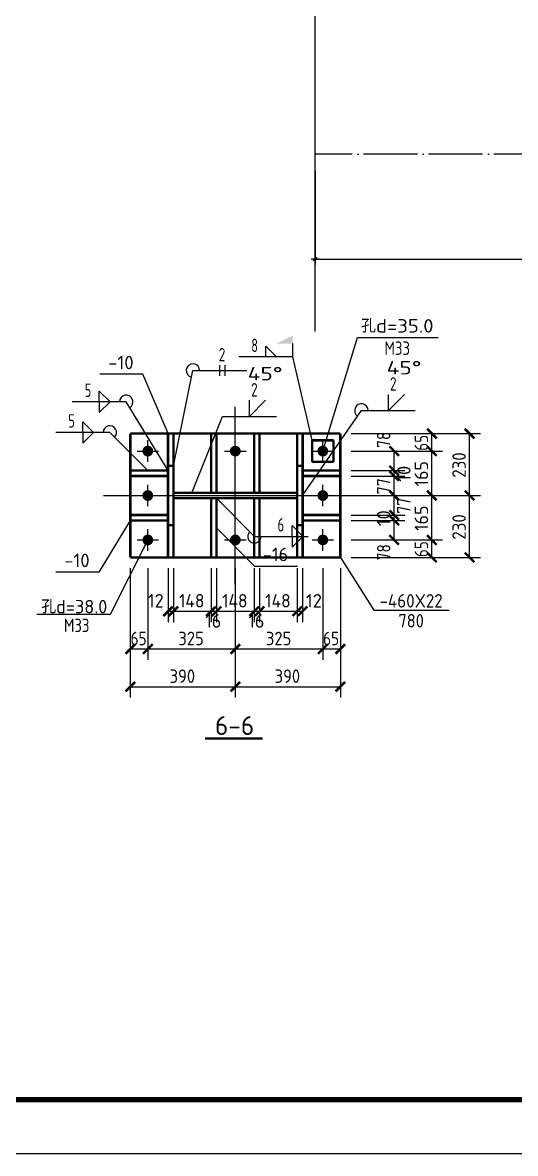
# Model space of a CAD drawing. Extents: x 14207793 to 14719554, y -1675802 to -1228715.
# Drawn here: x 14482255 to 14491405, y -1362692 to -1341692 of the extents above; entities that cross this region are included whole.
import ezdxf
from ezdxf.enums import TextEntityAlignment as Align

# ---------------------------------------------------------------- set-up
doc = ezdxf.new("R2010")
doc.units = 0
doc.header["$LTSCALE"] = 500
doc.header["$MEASUREMENT"] = 0
doc.linetypes.add('DOTE', pattern=[2.42, 2, -0.2, 0.02, -0.2])
doc.layers.get('0').update_dxf_attribs({"linetype": 'CONTINUOUS'})
doc.layers.get('DEFPOINTS').update_dxf_attribs({"color": 140, "linetype": 'CONTINUOUS'})
for name, color, linetype in [('10', 1, 'CONTINUOUS'), ('20', 2, 'CONTINUOUS'), ('AXIS', 3, 'CONTINUOUS'), ('DOTE', 8, 'DOTE'), ('PUB_TITLE', 4, 'CONTINUOUS'), ('尺寸标注', 253, 'CONTINUOUS'), ('焊缝标注', 253, 'CONTINUOUS'), ('编号标注', 253, 'CONTINUOUS'), ('螺栓孔标注', 7, 'CONTINUOUS'), ('钢板标注', 253, 'CONTINUOUS')]:
    doc.layers.add(name, color=color, linetype=linetype)
doc.styles.add('DIM_FONT', font='SIMPLEX.shx', dxfattribs={"width": 0.6})
doc.styles.get("Standard").update_dxf_attribs({"font": 'SYSZ.shx', "width": 0.75, "bigfont": 'SYFS.shx'})
doc.dimstyles.new('DIMN$0', dxfattribs={"dimtxt": 250, "dimasz": 0.8, "dimexe": 250, "dimexo": 300, "dimgap": 150, "dimtad": 1, "dimdec": 0, "dimzin": 0, "dimdsep": 46, "dimtxsty": 'DIM_FONT', "dimblk": '_DIMX', "dimcen": 0.09, "dimclrt": 7, "dimadec": 0, "dimazin": 0, "dimtfac": 1, "dimtdec": 0, "dimtix": 1, "dimtmove": 2, "dimatfit": 3, "dimldrblk": '_DIMX', "dimfxl": 0, "dimtolj": 1, "dimtzin": 0, "dimarcsym": 0})

# ---------------------------------------------------------------- blocks, each defined once
blk = doc.blocks.new('_DIMX')
blk.add_line((-150, 0), (150, 0))
at = {"const_width": 50}
blk.add_lwpolyline([(-70, -70), (70, 70)], dxfattribs=at)
blk = doc.blocks.new('*D1165')
at = {"layer": 'AXIS', "color": 3, "lineweight": -2}
for p, q in [((14487686, -1344439), (14487686, -1346184)), ((14520775, -1344439), (14520775, -1346184)), ((14487686, -1346084), (14520775, -1346084))]:
    blk.add_line(p, q, dxfattribs=at)
at = {"layer": 'DEFPOINTS', "color": 0}
for p in [(14487686, -1344139), (14520775, -1344139), (14520775, -1346084)]:
    blk.add_point(p, dxfattribs=at)
at = {"layer": 'AXIS', "color": 3, "lineweight": -2, "xscale": 0.5, "yscale": 0.5, "zscale": 0.5, "rotation": 180}
blk.add_blockref('_DIMX', (14487686, -1346084), dxfattribs=at)
at = {"layer": 'AXIS', "color": 3, "lineweight": -2, "xscale": 0.5, "yscale": 0.5, "zscale": 0.5}
blk.add_blockref('_DIMX', (14520775, -1346084), dxfattribs=at)
at = {"layer": 'AXIS', "color": 7, "insert": (14504230, -1345784), "char_height": 300, "attachment_point": 5, "style": 'DIM_FONT'}
blk.add_mtext('\\A1;2400', dxfattribs=at)

msp = doc.modelspace()

# ---------------------------------------------------------------- linework, layer by layer
at = {"layer": '10'}
for p, q in [((14486205, -1352125), (14486205, -1348825)), ((14484580, -1349850), (14484580, -1349450)), ((14486205, -1349850), (14486205, -1349450)), ((14487830, -1349850), (14487830, -1349450)), ((14484380, -1349650), (14484780, -1349650)), ((14486005, -1349650), (14486405, -1349650)), ((14487630, -1349650), (14488030, -1349650)), ((14484580, -1350675), (14484580, -1350275)), ((14487830, -1350675), (14487830, -1350275)), ((14483755, -1350475), (14488655, -1350475)), ((14484380, -1350475), (14484780, -1350475)), ((14487630, -1350475), (14488030, -1350475)), ((14484580, -1351500), (14484580, -1351100)), ((14486205, -1351500), (14486205, -1351100)), ((14487830, -1351500), (14487830, -1351100)), ((14484380, -1351300), (14484780, -1351300)), ((14486005, -1351300), (14486405, -1351300)), ((14487630, -1351300), (14488030, -1351300))]:
    msp.add_line(p, q, dxfattribs=at)
at = {"layer": '10', "const_width": 100}
for points in [[(14484630, -1349650, 1), (14484530, -1349650, 1), (14484630, -1349650, 1)], [(14486255, -1349650, 1), (14486155, -1349650, 1), (14486255, -1349650, 1)], [(14487880, -1349650, 1), (14487780, -1349650, 1), (14487880, -1349650, 1)], [(14484630, -1350475, 1), (14484530, -1350475, 1), (14484630, -1350475, 1)], [(14487880, -1350475, 1), (14487780, -1350475, 1), (14487880, -1350475, 1)], [(14484630, -1351300, 1), (14484530, -1351300, 1), (14484630, -1351300, 1)], [(14486255, -1351300, 1), (14486155, -1351300, 1), (14486255, -1351300, 1)], [(14487880, -1351300, 1), (14487780, -1351300, 1), (14487880, -1351300, 1)]]:
    msp.add_lwpolyline(points, format="xyb", dxfattribs=at)
at = {"layer": '10', "color": 3, "const_width": 45}
for points in [[(14484955, -1349925), (14484955, -1351025)], [(14485055, -1349925), (14484955, -1349925)], [(14485055, -1351025), (14485055, -1349925)], [(14487355, -1349925), (14487355, -1351025)], [(14487455, -1349925), (14487355, -1349925)], [(14487455, -1351025), (14487455, -1349925)], [(14485055, -1350425), (14487355, -1350425)], [(14485055, -1350525), (14487355, -1350525)], [(14484955, -1351025), (14485055, -1351025)], [(14487355, -1351025), (14487455, -1351025)]]:
    msp.add_lwpolyline(points, dxfattribs=at)
at = {"layer": '10', "const_width": 45}
msp.add_lwpolyline([(14485640, -1354987.5), (14486715, -1354987.5)], dxfattribs=at)
at = {"layer": '20', "const_width": 45}
for points in [[(14484255, -1349325), (14484255, -1351625)], [(14488155, -1349325), (14484255, -1349325)], [(14484955, -1349325), (14484955, -1349925)], [(14485055, -1349325), (14484955, -1349325)], [(14485055, -1349925), (14485055, -1349325)], [(14485755, -1349325), (14485755, -1350425)], [(14485855, -1349325), (14485755, -1349325)], [(14485855, -1350425), (14485855, -1349325)], [(14486555, -1349325), (14486555, -1350425)], [(14486655, -1349325), (14486555, -1349325)], [(14486655, -1350425), (14486655, -1349325)], [(14487355, -1349325), (14487355, -1349925)], [(14487455, -1349325), (14487355, -1349325)], [(14487455, -1349925), (14487455, -1349325)], [(14487630, -1349450), (14487630, -1349850)], [(14488030, -1349450), (14487630, -1349450)], [(14488030, -1349850), (14488030, -1349450)], [(14488155, -1351625), (14488155, -1349325)], [(14487630, -1349850), (14488030, -1349850)], [(14484255, -1350012.5), (14484255, -1350112.5)], [(14484955, -1350012.5), (14484255, -1350012.5)], [(14484955, -1349925), (14485055, -1349925)], [(14484955, -1350112.5), (14484955, -1350012.5)], [(14487355, -1349925), (14487455, -1349925)], [(14487455, -1350012.5), (14487455, -1350112.5)], [(14488155, -1350012.5), (14487455, -1350012.5)], [(14488155, -1350112.5), (14488155, -1350012.5)], [(14484255, -1350112.5), (14484955, -1350112.5)], [(14487455, -1350112.5), (14488155, -1350112.5)], [(14485755, -1350425), (14485855, -1350425)], [(14485755, -1350525), (14485755, -1351625)], [(14485855, -1350525), (14485755, -1350525)], [(14485855, -1351625), (14485855, -1350525)], [(14486555, -1350425), (14486655, -1350425)], [(14486555, -1350525), (14486555, -1351625)], [(14486655, -1350525), (14486555, -1350525)], [(14486655, -1351625), (14486655, -1350525)], [(14484255, -1350837.5), (14484255, -1350937.5)], [(14484955, -1350837.5), (14484255, -1350837.5)], [(14484255, -1350937.5), (14484955, -1350937.5)], [(14484955, -1350937.5), (14484955, -1350837.5)], [(14487455, -1350837.5), (14487455, -1350937.5)], [(14488155, -1350837.5), (14487455, -1350837.5)], [(14487455, -1350937.5), (14488155, -1350937.5)], [(14488155, -1350937.5), (14488155, -1350837.5)], [(14484955, -1351025), (14484955, -1351625)], [(14485055, -1351025), (14484955, -1351025)], [(14485055, -1351625), (14485055, -1351025)], [(14487355, -1351025), (14487355, -1351625)], [(14487455, -1351025), (14487355, -1351025)], [(14487455, -1351625), (14487455, -1351025)], [(14484255, -1351625), (14488155, -1351625)], [(14484955, -1351625), (14485055, -1351625)], [(14485755, -1351625), (14485855, -1351625)], [(14486555, -1351625), (14486655, -1351625)], [(14487355, -1351625), (14487455, -1351625)]]:
    msp.add_lwpolyline(points, dxfattribs=at)
at = {"layer": 'AXIS'}
msp.add_lwpolyline([(14487685.83, -1347427.5), (14487685.83, -1335697.35), (14487565.81, -1335662.56), (14487805.85, -1335602.4), (14487685.83, -1335572.48), (14487685.83, -1322343.77)], dxfattribs=at)
at = {"layer": 'DOTE'}
msp.add_line((14522255, -1344138.68), (14487685.83, -1344138.68), dxfattribs=at)
at = {"layer": 'PUB_TITLE'}
msp.add_lwpolyline([(14479442.5, -1362692.5), (14538842.5, -1362692.5), (14538842.5, -1320692.5), (14479442.5, -1320692.5)], close=True, dxfattribs=at)
at = {"layer": 'PUB_TITLE', "const_width": 100}
msp.add_lwpolyline([(14481942.5, -1361692.5), (14537842.5, -1361692.5), (14537842.5, -1321692.5), (14481942.5, -1321692.5)], close=True, dxfattribs=at)
at = {"layer": '尺寸标注'}
for p, q in [((14488355, -1349325), (14490755, -1349325)), ((14488355, -1349325), (14490055, -1349325)), ((14489855, -1349650), (14489855, -1349325)), ((14490555, -1350475), (14490555, -1349325)), ((14488355, -1349650), (14490055, -1349650)), ((14488355, -1349650), (14490055, -1349650)), ((14488355, -1349650), (14489355, -1349650)), ((14489155, -1350012.5), (14489155, -1349650)), ((14489855, -1350475), (14489855, -1349650)), ((14488355, -1350012.5), (14489355, -1350012.5)), ((14488355, -1350012.5), (14489355, -1350012.5)), ((14489155, -1350112.5), (14489155, -1350012.5)), ((14488355, -1350112.5), (14489355, -1350112.5)), ((14488355, -1350112.5), (14489355, -1350112.5)), ((14489155, -1350475), (14489155, -1350112.5)), ((14488355, -1350475), (14490755, -1350475)), ((14488355, -1350475), (14490755, -1350475)), ((14488355, -1350475), (14490055, -1350475)), ((14488355, -1350475), (14490055, -1350475)), ((14488355, -1350475), (14489355, -1350475)), ((14488355, -1350475), (14489355, -1350475)), ((14489155, -1350837.5), (14489155, -1350475)), ((14489855, -1351300), (14489855, -1350475)), ((14490555, -1351625), (14490555, -1350475)), ((14488355, -1350837.5), (14489355, -1350837.5)), ((14488355, -1350837.5), (14489355, -1350837.5)), ((14489155, -1350937.5), (14489155, -1350837.5)), ((14488355, -1350937.5), (14489355, -1350937.5)), ((14488355, -1350937.5), (14489355, -1350937.5)), ((14489155, -1351300), (14489155, -1350937.5)), ((14488355, -1351300), (14490055, -1351300)), ((14488355, -1351300), (14490055, -1351300)), ((14488355, -1351300), (14489355, -1351300)), ((14489855, -1351625), (14489855, -1351300)), ((14488355, -1351625), (14490755, -1351625)), ((14488355, -1351625), (14490055, -1351625)), ((14484255, -1351825), (14484255, -1354225)), ((14484255, -1351825), (14484255, -1353525)), ((14484580, -1351825), (14484580, -1353525)), ((14484580, -1351825), (14484580, -1353525)), ((14484955, -1351825), (14484955, -1352825)), ((14485055, -1351825), (14485055, -1352825)), ((14485055, -1351825), (14485055, -1352825)), ((14485755, -1351825), (14485755, -1352825)), ((14485755, -1351825), (14485755, -1352825)), ((14485855, -1351825), (14485855, -1352825)), ((14485855, -1351825), (14485855, -1352825)), ((14486205, -1351825), (14486205, -1354225)), ((14486205, -1351825), (14486205, -1354225)), ((14486205, -1351825), (14486205, -1353525)), ((14486205, -1351825), (14486205, -1353525)), ((14486555, -1351825), (14486555, -1352825)), ((14486555, -1351825), (14486555, -1352825)), ((14486655, -1351825), (14486655, -1352825)), ((14486655, -1351825), (14486655, -1352825)), ((14487355, -1351825), (14487355, -1352825)), ((14487355, -1351825), (14487355, -1352825)), ((14487455, -1351825), (14487455, -1352825)), ((14487830, -1351825), (14487830, -1353525)), ((14487830, -1351825), (14487830, -1353525)), ((14488155, -1351825), (14488155, -1354225)), ((14488155, -1351825), (14488155, -1353525)), ((14484955, -1352625), (14485055, -1352625)), ((14485055, -1352625), (14485755, -1352625)), ((14485755, -1352625), (14485855, -1352625)), ((14485855, -1352625), (14486555, -1352625)), ((14486555, -1352625), (14486655, -1352625)), ((14486655, -1352625), (14487355, -1352625)), ((14487355, -1352625), (14487455, -1352625)), ((14484255, -1353325), (14484580, -1353325)), ((14484580, -1353325), (14486205, -1353325)), ((14486205, -1353325), (14487830, -1353325)), ((14487830, -1353325), (14488155, -1353325)), ((14484255, -1354025), (14486205, -1354025)), ((14486205, -1354025), (14488155, -1354025))]:
    msp.add_line(p, q, dxfattribs=at)
at = {"layer": '尺寸标注', "const_width": 45}
for points in [[(14489766.61, -1349236.61), (14489943.39, -1349413.39)], [(14490466.61, -1349236.61), (14490643.39, -1349413.39)], [(14489066.61, -1349561.61), (14489243.39, -1349738.39)], [(14489766.61, -1349561.61), (14489943.39, -1349738.39)], [(14489766.61, -1349561.61), (14489943.39, -1349738.39)], [(14489066.61, -1349924.11), (14489243.39, -1350100.89)], [(14489066.61, -1349924.11), (14489243.39, -1350100.89)], [(14489066.61, -1350024.11), (14489243.39, -1350200.89)], [(14489066.61, -1350024.11), (14489243.39, -1350200.89)], [(14489066.61, -1350386.61), (14489243.39, -1350563.39)], [(14489066.61, -1350386.61), (14489243.39, -1350563.39)], [(14489766.61, -1350386.61), (14489943.39, -1350563.39)], [(14489766.61, -1350386.61), (14489943.39, -1350563.39)], [(14490466.61, -1350386.61), (14490643.39, -1350563.39)], [(14490466.61, -1350386.61), (14490643.39, -1350563.39)], [(14489066.61, -1350749.11), (14489243.39, -1350925.89)], [(14489066.61, -1350749.11), (14489243.39, -1350925.89)], [(14489066.61, -1350849.11), (14489243.39, -1351025.89)], [(14489066.61, -1350849.11), (14489243.39, -1351025.89)], [(14489066.61, -1351211.61), (14489243.39, -1351388.39)], [(14489766.61, -1351211.61), (14489943.39, -1351388.39)], [(14489766.61, -1351211.61), (14489943.39, -1351388.39)], [(14489766.61, -1351536.61), (14489943.39, -1351713.39)], [(14490466.61, -1351536.61), (14490643.39, -1351713.39)], [(14484866.61, -1352713.39), (14485043.39, -1352536.61)], [(14484966.61, -1352713.39), (14485143.39, -1352536.61)], [(14484966.61, -1352713.39), (14485143.39, -1352536.61)], [(14485666.61, -1352713.39), (14485843.39, -1352536.61)], [(14485666.61, -1352713.39), (14485843.39, -1352536.61)], [(14485766.61, -1352713.39), (14485943.39, -1352536.61)], [(14485766.61, -1352713.39), (14485943.39, -1352536.61)], [(14486466.61, -1352713.39), (14486643.39, -1352536.61)], [(14486466.61, -1352713.39), (14486643.39, -1352536.61)], [(14486566.61, -1352713.39), (14486743.39, -1352536.61)], [(14486566.61, -1352713.39), (14486743.39, -1352536.61)], [(14487266.61, -1352713.39), (14487443.39, -1352536.61)], [(14487266.61, -1352713.39), (14487443.39, -1352536.61)], [(14487366.61, -1352713.39), (14487543.39, -1352536.61)], [(14484166.61, -1353413.39), (14484343.39, -1353236.61)], [(14484491.61, -1353413.39), (14484668.39, -1353236.61)], [(14484491.61, -1353413.39), (14484668.39, -1353236.61)], [(14486116.61, -1353413.39), (14486293.39, -1353236.61)], [(14486116.61, -1353413.39), (14486293.39, -1353236.61)], [(14487741.61, -1353413.39), (14487918.39, -1353236.61)], [(14487741.61, -1353413.39), (14487918.39, -1353236.61)], [(14488066.61, -1353413.39), (14488243.39, -1353236.61)], [(14484166.61, -1354113.39), (14484343.39, -1353936.61)], [(14486116.61, -1354113.39), (14486293.39, -1353936.61)], [(14486116.61, -1354113.39), (14486293.39, -1353936.61)], [(14488066.61, -1354113.39), (14488243.39, -1353936.61)]]:
    msp.add_lwpolyline(points, dxfattribs=at)
at = {"layer": '焊缝标注'}
for p, q in [((14486771.98, -1347902.17), (14486771.98, -1347702.17)), ((14486971.98, -1347902.17), (14486771.98, -1347702.17)), ((14487271.98, -1347902.17), (14487271.98, -1347652.17)), ((14487271.98, -1347902.17), (14486271.98, -1347902.17)), ((14487630, -1349450), (14487271.98, -1347902.17)), ((14485055, -1349925), (14485417.08, -1348154.13)), ((14485417.08, -1348154.13), (14486417.08, -1348154.13)), ((14485917.08, -1348254.13), (14485917.08, -1348054.13)), ((14486017.08, -1348254.13), (14486017.08, -1348054.13)), ((14483678.31, -1348735.43), (14483678.31, -1348535.43)), ((14483878.31, -1348735.43), (14483678.31, -1348535.43)), ((14489046.67, -1348896.21), (14489346.67, -1348596.21)), ((14489046.67, -1348896.21), (14489046.67, -1348596.21)), ((14484178.31, -1348735.43), (14483178.31, -1348735.43)), ((14483678.31, -1348735.43), (14483678.31, -1348935.43)), ((14483878.31, -1348735.43), (14483678.31, -1348935.43)), ((14484955, -1350012.5), (14484178.31, -1348735.43)), ((14486467.26, -1349006.24), (14486767.26, -1348706.24)), ((14486467.26, -1349006.24), (14486467.26, -1348706.24)), ((14485400, -1350425), (14485967.26, -1349006.24)), ((14485967.26, -1349006.24), (14486967.26, -1349006.24)), ((14487455, -1350475), (14488546.67, -1348896.21)), ((14488546.67, -1348896.21), (14489546.67, -1348896.21)), ((14483373.74, -1349304.55), (14483373.74, -1349104.55)), ((14483573.74, -1349304.55), (14483373.74, -1349104.55)), ((14483873.74, -1349304.55), (14482873.74, -1349304.55)), ((14483373.74, -1349304.55), (14483373.74, -1349504.55)), ((14483573.74, -1349304.55), (14483373.74, -1349504.55)), ((14484580, -1350012.5), (14483873.74, -1349304.55)), ((14485855, -1350525), (14486560.13, -1351234.07)), ((14487260.13, -1351234.07), (14487260.13, -1351034.07)), ((14487260.13, -1351034.07), (14487460.13, -1351234.07)), ((14486560.13, -1351234.07), (14487560.13, -1351234.07)), ((14487260.13, -1351234.07), (14487260.13, -1351434.07)), ((14487260.13, -1351434.07), (14487460.13, -1351234.07))]:
    msp.add_line(p, q, dxfattribs=at)
for centre, start, end in [((14485417.08, -1348154.13), 0, 258.44419), ((14484178.31, -1348735.43), 301.307249, 180.000005), ((14488546.67, -1348896.21), 0, 235.337851), ((14483873.74, -1349304.55), 314.931548, 180.000005), ((14486560.13, -1351234.07), 134.840326, 0)]:
    msp.add_arc(centre, 125, start, end, dxfattribs=at)
for points in [[(14487271.98, -1347652.17), (14486971.98, -1347652.17), (14487271.98, -1347502.17)], [(14487630, -1349450), (14487622.08, -1349349.19), (14487592.85, -1349355.95)], [(14485055, -1349925), (14485089.73, -1349830.03), (14485060.34, -1349824.02)], [(14484580, -1350012.5), (14484519.99, -1349931.11), (14484498.75, -1349952.3)], [(14484955, -1350012.5), (14484915.85, -1349919.27), (14484890.22, -1349934.85)], [(14485400, -1350425), (14485451.05, -1350337.72), (14485423.2, -1350326.58)], [(14487455, -1350475), (14487524.21, -1350401.28), (14487499.53, -1350384.22)], [(14485855, -1350525), (14485914.88, -1350606.48), (14485936.15, -1350585.33)]]:
    msp.add_solid(points, dxfattribs=at)
at = {"layer": '编号标注', "const_width": 10}
for points in [[(14487835, -1349450, 1), (14487825, -1349450, 1), (14487835, -1349450, 1)], [(14484260, -1350475, 1), (14484250, -1350475, 1), (14484260, -1350475, 1)]]:
    msp.add_lwpolyline(points, format="xyb", dxfattribs=at)
at = {"layer": '螺栓孔标注'}
for p, q in [((14487830, -1349650), (14488471, -1347539.32)), ((14488471, -1347539.32), (14489971, -1347539.32)), ((14484580, -1351300), (14483878.2, -1352685.84)), ((14483878.2, -1352685.84), (14482518.2, -1352685.84))]:
    msp.add_line(p, q, dxfattribs=at)
at = {"layer": '螺栓孔标注', "const_width": 10}
for points in [[(14487835, -1349650, 1), (14487825, -1349650, 1), (14487835, -1349650, 1)], [(14484585, -1351300, 1), (14484575, -1351300, 1), (14484585, -1351300, 1)]]:
    msp.add_lwpolyline(points, format="xyb", dxfattribs=at)
at = {"layer": '钢板标注'}
for p, q in [((14484488.94, -1348220.57), (14483688.94, -1348220.57)), ((14484955, -1349325), (14484488.94, -1348220.57)), ((14484255, -1350937.5), (14483672.26, -1351895.37)), ((14485855, -1351075), (14486560.13, -1351784.07)), ((14488155, -1351625), (14488778.5, -1352601.31)), ((14483672.26, -1351895.37), (14482872.26, -1351895.37)), ((14486560.13, -1351784.07), (14487360.13, -1351784.07)), ((14488778.5, -1352601.31), (14490178.5, -1352601.31))]:
    msp.add_line(p, q, dxfattribs=at)
at = {"layer": '钢板标注', "const_width": 10}
for points in [[(14484960, -1349325, 1), (14484950, -1349325, 1), (14484960, -1349325, 1)], [(14484260, -1350937.5, 1), (14484250, -1350937.5, 1), (14484260, -1350937.5, 1)], [(14485860, -1351075, 1), (14485850, -1351075, 1), (14485860, -1351075, 1)], [(14488160, -1351625, 1), (14488150, -1351625, 1), (14488160, -1351625, 1)]]:
    msp.add_lwpolyline(points, format="xyb", dxfattribs=at)

# ---------------------------------------------------------------- texts
at = {"layer": '10', "width": 0.741357}
msp.add_text('6-6', height=350, dxfattribs=at).set_placement((14485827, -1354922), (14486556, -1354922), align=Align.FIT)
at = {"layer": '尺寸标注'}
for s, width, p, p2 in [('78', 0.735, (14489085, -1349588.75), (14489085, -1349291.25)), ('65', 0.735, (14489785, -1349645), (14489785, -1349347.5)), ('165', 0.7938, (14489785, -1350307.5), (14489785, -1349835)), ('230', 0.735, (14490485, -1350145), (14490485, -1349672.5)), ('10', 0.833001, (14489460, -1350220), (14489460, -1349922.5)), ('77', 0.735001, (14489085, -1350451.25), (14489085, -1350153.75)), ('77', 0.735001, (14489460, -1350813.75), (14489460, -1350516.25)), ('165', 0.7938, (14489785, -1351132.5), (14489785, -1350660)), ('10', 0.833001, (14489085, -1351045), (14489085, -1350747.5)), ('230', 0.735, (14490485, -1351295), (14490485, -1350822.5)), ('65', 0.735001, (14489785, -1351620), (14489785, -1351322.5)), ('78', 0.735001, (14489085, -1351676.25), (14489085, -1351378.75))]:
    msp.add_text(s, height=250, rotation=90, dxfattribs=dict(at, width=width)).set_placement(p, p2, align=Align.FIT)
for s, width, p, p2 in [('12', 0.833002, (14484578.75, -1352555), (14484876.25, -1352555)), ('148', 0.793801, (14485160, -1352555), (14485632.5, -1352555)), ('148', 0.793801, (14485960, -1352555), (14486432.5, -1352555)), ('148', 0.793801, (14486760, -1352555), (14487232.5, -1352555)), ('12', 0.833002, (14487516.25, -1352555), (14487813.75, -1352555)), ('16', 0.861726, (14485647.5, -1352930), (14485945, -1352930)), ('16', 0.861726, (14486447.5, -1352930), (14486745, -1352930)), ('65', 0.735002, (14484260, -1353255), (14484557.5, -1353255)), ('325', 0.735001, (14485147.5, -1353255), (14485620, -1353255)), ('325', 0.735001, (14486772.5, -1353255), (14487245, -1353255)), ('65', 0.735002, (14487835, -1353255), (14488132.5, -1353255)), ('390', 0.735001, (14484985, -1353955), (14485457.5, -1353955)), ('390', 0.735001, (14486935, -1353955), (14487407.5, -1353955))]:
    msp.add_text(s, height=250, dxfattribs=dict(at, width=width)).set_placement(p, p2, align=Align.FIT)
at = {"layer": '焊缝标注'}
for s, width, p, p2 in [('8', 0.735004, (14486501.98, -1347812.17), (14486624.48, -1347812.17)), ('2', 0.735004, (14485897.08, -1347984.13), (14486019.58, -1347984.13)), ('45°', 1.030115, (14489014.16, -1348226.21), (14489661.67, -1348226.21)), ('45°', 1.030115, (14486434.76, -1348336.24), (14487082.26, -1348336.24)), ('5', 0.734985, (14483408.31, -1348645.43), (14483530.81, -1348645.43)), ('2', 0.735004, (14486497.26, -1348636.24), (14486619.76, -1348636.24)), ('2', 0.735004, (14489076.66, -1348526.21), (14489199.17, -1348526.21)), ('5', 0.734985, (14483103.74, -1349214.55), (14483226.24, -1349214.55)), ('6', 0.791523, (14486990.13, -1351144.07), (14487112.63, -1351144.07))]:
    msp.add_text(s, height=250, dxfattribs=dict(at, width=width)).set_placement(p, p2, align=Align.FIT)
at = {"layer": '螺栓孔标注'}
for s, width, p, p2 in [('孔d=35.0', 0.842188, (14488538.5, -1347449.32), (14489886, -1347449.32)), ('M33', 0.684311, (14488976, -1347864.32), (14489448.5, -1347864.32)), ('孔d=38.0', 0.76606, (14482602.5, -1352663.34), (14483828.2, -1352663.34)), ('M33', 0.684311, (14483023.2, -1353010.84), (14483495.7, -1353010.84))]:
    msp.add_text(s, height=250, dxfattribs=dict(at, width=width)).set_placement(p, p2, align=Align.FIT)
at = {"layer": '钢板标注'}
for s, width, p, p2 in [('-10', 0.708746, (14483843.94, -1348130.57), (14484316.44, -1348130.57)), ('-10', 0.708751, (14483027.26, -1351805.37), (14483499.76, -1351805.37)), ('-16', 0.721633, (14486715.13, -1351694.07), (14487187.63, -1351694.07)), ('-460X22', 0.7035, (14488883.49, -1352556.31), (14490055.99, -1352556.31)), ('780', 0.735001, (14489233.49, -1352926.31), (14489705.99, -1352926.31))]:
    msp.add_text(s, height=250, dxfattribs=dict(at, width=width)).set_placement(p, p2, align=Align.FIT)

# ---------------------------------------------------------------- dimensions: what is measured, and where the dimension line sits
at = {"layer": 'AXIS'}
dim = msp.add_linear_dim(base=(14520775, -1346084.04), p1=(14487685.83, -1344138.68), p2=(14520775, -1344138.68), text='2400', dimstyle='DIMN$0', override={"dimtxt": 300, "dimasz": 0.5, "dimexe": 100, "dimdle": 0.6, "dimclrd": 3, "dimclre": 3, "dimtfac": 3.036}, dxfattribs=at)
dim.commit()
dim.dimension.update_dxf_attribs({"geometry": '*D1165', "text_midpoint": (14504230.41, -1345784.04)})

doc.saveas('drawing.dxf')
